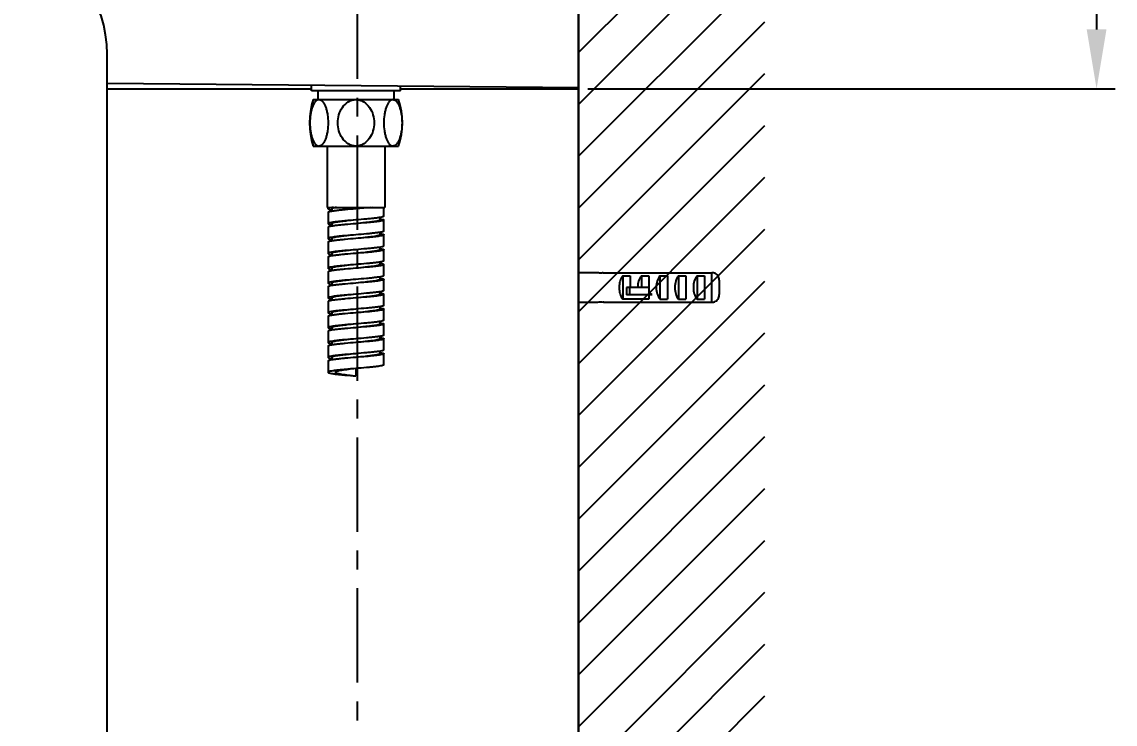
# Model space of a CAD drawing. Header units: millimetres. Extents: x 4625 to 5171, y -2661 to -1889.
# Drawn here: x 5042.3 to 5116, y -2444.6 to -2397.3 of the extents above; entities that cross this region are included whole.
import ezdxf

# ---------------------------------------------------------------- set-up
doc = ezdxf.new("R2010")
doc.units = ezdxf.units.MM
doc.header["$LTSCALE"] = 0.1
doc.linetypes.add('CENTERX2', pattern=[101.6, 63.5, -12.7, 12.7, -12.7])
for name, color, linetype in [('02___PRT_ALL_AXES', 7, 'Continuous'), ('CENTER', 1, 'CENTERX2'), ('DEF_LAYER_AXIS', 7, 'Continuous'), ('DEF_LAYER_CUT_FEAT', 7, 'Continuous'), ('DIM', 3, 'Continuous'), ('hatch', 2, 'Continuous')]:
    doc.layers.add(name, color=color, linetype=linetype)
doc.styles.get("Standard").update_dxf_attribs({"font": 'arial.ttf'})
doc.dimstyles.new('ISO-25', dxfattribs={"dimtxt": 2.5, "dimasz": 2.5, "dimexe": 1.25, "dimexo": 0.625, "dimtad": 1, "dimlfac": 5, "dimtxsty": 'Standard', "dimcen": 2.5, "dimadec": 0, "dimazin": 0, "dimtfac": 1, "dimtmove": 0, "dimatfit": 3, "dimfxl": 0, "dimarcsym": 0})

# ---------------------------------------------------------------- blocks, each defined once
blk = doc.blocks.new('*D10')
at = {"layer": 'Defpoints', "color": 0}
for p in [(5079.843, -2371.757), (5079.837, -2401.855), (5114.723, -2401.855)]:
    blk.add_point(p, dxfattribs=at)
at = {"layer": 'DIM', "color": 0, "lineweight": -2}
for p, q in [((5080.468, -2371.757), (5115.973, -2371.757)), ((5114.723, -2375.757), (5114.723, -2397.855)), ((5080.462, -2401.855), (5115.973, -2401.855))]:
    blk.add_line(p, q, dxfattribs=at)
at = {"layer": 'DIM', "color": 0}
for points in [[(5114.056, -2375.757), (5115.39, -2375.757), (5114.723, -2371.757)], [(5114.056, -2397.855), (5115.39, -2397.855), (5114.723, -2401.855)]]:
    blk.add_solid(points, dxfattribs=at)
at = {"layer": 'DIM', "color": 0, "insert": (5112.056, -2386.806), "char_height": 4, "attachment_point": 5, "rotation": 90}
blk.add_mtext('120', dxfattribs=at)

msp = doc.modelspace()

# ---------------------------------------------------------------- hatches: boundary and pattern name
at = {"layer": 'hatch'}
h = msp.add_hatch(dxfattribs=at)
h.set_pattern_fill('ANSI31', color=256, scale=0.777568)
h.set_pattern_definition([(45, (4291.64, -2587.0866), (-1.7456907, 1.7456907), [])])
edge = h.paths.add_edge_path()
edge.add_spline(control_points=[(5079.845, -2352.2206), (5079.9028, -2352.2346), (5080.005, -2352.251), (5080.1458, -2352.251), (5080.2263, -2352.2409), (5080.2633, -2352.2343)], knot_values=[0, 0, 0, 0, 0.4237752, 0.7322165, 1, 1, 1, 1], degree=3, periodic=0)
edge.add_line((5079.8862, -2352.2264), (5080.303, -2352.2264))
edge.add_arc((5080.07, -2351.1589), 1.0927, 280.190547, 282.316356, ccw=False)
edge.add_spline(control_points=[(5080.2633, -2352.2343), (5080.2263, -2352.2409), (5080.1458, -2352.251), (5080.005, -2352.251), (5079.9028, -2352.2346), (5079.845, -2352.2206)], knot_values=[0, 0, 0, 0, 0.2677835, 0.5762248, 1, 1, 1, 1], degree=3, periodic=0)
edge.add_line((5079.8365, -2352.2657), (5079.8365, -2354.2107))
edge.add_line((5079.8365, -2354.2107), (5079.8862, -2354.2107))
edge.add_spline(control_points=[(5080.2633, -2354.2028), (5080.2263, -2354.1962), (5080.1458, -2354.1861), (5080.005, -2354.1861), (5079.9028, -2354.2025), (5079.845, -2354.2165)], knot_values=[0, 0, 0, 0, 0.2677887, 0.5762346, 1, 1, 1, 1], degree=3, periodic=0)
edge.add_line((5081.4014, -2353.9992), (5081.5866, -2353.9992))
edge.add_ellipse((5082.0032, -2353.2186), major_axis=(0, -1), ratio=0.6666667, start_angle=218.682187, end_angle=321.317813, ccw=False)
edge.add_line((5081.0188, -2352.2264), (5079.8862, -2352.2264))
edge.add_spline(control_points=[(5079.845, -2352.2206), (5079.9028, -2352.2346), (5080.005, -2352.251), (5080.1458, -2352.251), (5080.2263, -2352.2409), (5080.2633, -2352.2343)], knot_values=[0, 0, 0, 0, 0.4237752, 0.7322165, 1, 1, 1, 1], degree=3, periodic=0)
edge.add_arc((5080.07, -2351.1589), 1.0927, 280.190547, 282.316356)
edge.add_line((5080.303, -2352.2264), (5088.0867, -2352.2264))
edge.add_line((5088.0867, -2352.2264), (5088.0867, -2354.2107))
edge.add_line((5088.0867, -2354.2107), (5079.8862, -2354.2107))
edge.add_spline(control_points=[(5080.2633, -2354.2028), (5080.2263, -2354.1962), (5080.1458, -2354.1861), (5080.005, -2354.1861), (5079.9028, -2354.2025), (5079.845, -2354.2165)], knot_values=[0, 0, 0, 0, 0.2677887, 0.5762346, 1, 1, 1, 1], degree=3, periodic=0)
edge.add_line((5079.845, -2354.2165), (5079.8365, -2354.2186))
edge.add_line((5079.8365, -2354.2186), (5079.8365, -2367.2189))
edge.add_line((5079.8365, -2367.2189), (5079.845, -2367.221))
edge.add_spline(control_points=[(5079.845, -2367.221), (5079.9028, -2367.2349), (5080.005, -2367.2513), (5080.1458, -2367.2513), (5080.2263, -2367.2413), (5080.2633, -2367.2346)], knot_values=[0, 0, 0, 0, 0.4237752, 0.7322165, 1, 1, 1, 1], degree=3, periodic=0)
edge.add_line((5079.8862, -2367.2267), (5080.303, -2367.2267))
edge.add_arc((5080.07, -2366.1592), 1.0927, 280.190547, 282.316356, ccw=False)
edge.add_spline(control_points=[(5080.2633, -2367.2346), (5080.2263, -2367.2413), (5080.1458, -2367.2513), (5080.005, -2367.2513), (5079.9028, -2367.2349), (5079.845, -2367.221)], knot_values=[0, 0, 0, 0, 0.2677835, 0.5762248, 1, 1, 1, 1], degree=3, periodic=0)
edge.add_line((5079.8365, -2367.266), (5079.8365, -2369.2111))
edge.add_line((5079.8365, -2369.2111), (5079.8862, -2369.2111))
edge.add_spline(control_points=[(5080.2633, -2369.2032), (5080.2263, -2369.1965), (5080.1458, -2369.1864), (5080.005, -2369.1864), (5079.9028, -2369.2028), (5079.845, -2369.2168)], knot_values=[0, 0, 0, 0, 0.2677887, 0.5762346, 1, 1, 1, 1], degree=3, periodic=0)
edge.add_line((5081.4014, -2368.9995), (5081.5866, -2368.9995))
edge.add_ellipse((5082.0032, -2368.2189), major_axis=(0, -1), ratio=0.6666667, start_angle=218.682187, end_angle=321.317813, ccw=False)
edge.add_line((5081.0188, -2367.2267), (5079.8862, -2367.2267))
edge.add_spline(control_points=[(5079.845, -2367.221), (5079.9028, -2367.2349), (5080.005, -2367.2513), (5080.1458, -2367.2513), (5080.2263, -2367.2413), (5080.2633, -2367.2346)], knot_values=[0, 0, 0, 0, 0.4237752, 0.7322165, 1, 1, 1, 1], degree=3, periodic=0)
edge.add_arc((5080.07, -2366.1592), 1.0927, 280.190547, 282.316356)
edge.add_line((5080.303, -2367.2267), (5088.0867, -2367.2267))
edge.add_line((5088.0867, -2367.2267), (5088.0867, -2369.2111))
edge.add_line((5088.0867, -2369.2111), (5079.8862, -2369.2111))
edge.add_spline(control_points=[(5080.2633, -2369.2032), (5080.2263, -2369.1965), (5080.1458, -2369.1864), (5080.005, -2369.1864), (5079.9028, -2369.2028), (5079.845, -2369.2168)], knot_values=[0, 0, 0, 0, 0.2677887, 0.5762346, 1, 1, 1, 1], degree=3, periodic=0)
edge.add_line((5079.845, -2369.2168), (5079.8365, -2369.2189))
edge.add_line((5079.8365, -2369.2189), (5079.8365, -2605.0328))
edge.add_line((5079.8365, -2605.0328), (5092.384, -2605.0328))
edge.add_line((5092.384, -2605.0328), (5092.384, -2028.6666))
edge.add_line((5092.384, -2028.6666), (5079.8365, -2028.6666))
edge.add_line((5079.8365, -2028.6666), (5079.8365, -2352.2185))
edge.add_line((5079.8365, -2352.2185), (5079.845, -2352.2206))

# ---------------------------------------------------------------- linework, layer by layer
msp.add_line((5079.8365, -2605.0328), (5079.8365, -2028.0562))
at = {"color": 7, "linetype": 'Continuous'}
for p, q in [((5079.8434, -2483.7025), (5079.8434, -2371.7566)), ((5048.0934, -2483.9796), (5048.0934, -2399.5266)), ((5048.0934, -2401.4796), (5079.8434, -2401.7566)), ((5061.8434, -2401.9956), (5061.8434, -2401.5995)), ((5067.8434, -2401.9956), (5067.8434, -2401.6519)), ((5048.0934, -2401.8546), (5061.8434, -2401.8546)), ((5067.8434, -2401.9956), (5061.8434, -2401.9956)), ((5062.2809, -2401.9956), (5062.2809, -2402.5817)), ((5067.4059, -2401.9956), (5067.4059, -2402.5817)), ((5067.8434, -2401.8546), (5079.8434, -2401.8546)), ((5061.9684, -2402.5817), (5067.7184, -2402.5817)), ((5061.9684, -2405.7067), (5067.7184, -2405.7067)), ((5062.9684, -2409.9317), (5062.9684, -2409.8317)), ((5065.7986, -2409.8317), (5064.8434, -2409.9317)), ((5065.9456, -2409.8317), (5064.8434, -2409.9317)), ((5066.7184, -2410.4317), (5066.7184, -2409.8317)), ((5062.9684, -2410.1817), (5062.9684, -2410.9317)), ((5063.2184, -2409.9317), (5063.2184, -2410.0997)), ((5066.4684, -2410.6817), (5066.4684, -2410.5146)), ((5062.9684, -2411.1817), (5062.9684, -2411.9317)), ((5063.2184, -2410.9317), (5063.2184, -2411.0988)), ((5066.7184, -2411.4317), (5066.7184, -2410.6817)), ((5063.2184, -2411.9317), (5063.2184, -2412.0997)), ((5066.4684, -2411.6817), (5066.4684, -2411.5137)), ((5066.7184, -2412.4317), (5066.7184, -2411.6817)), ((5062.9684, -2412.1817), (5062.9684, -2412.9317)), ((5066.4684, -2412.6817), (5066.4684, -2412.5142)), ((5066.7184, -2413.4317), (5066.7184, -2412.6817)), ((5062.9684, -2413.1817), (5062.9684, -2413.9317)), ((5063.2184, -2412.9317), (5063.2184, -2413.0994)), ((5066.4684, -2413.6817), (5066.4684, -2413.5141)), ((5062.9684, -2414.1817), (5062.9684, -2414.9317)), ((5063.2184, -2413.9317), (5063.2184, -2414.0993)), ((5066.7184, -2414.4317), (5066.7184, -2413.6817)), ((5063.2184, -2414.9317), (5063.2184, -2415.0997)), ((5066.4684, -2414.6817), (5066.4684, -2414.5138)), ((5066.7184, -2415.4317), (5066.7184, -2414.6817)), ((5062.9684, -2415.1817), (5062.9684, -2415.9317)), ((5066.4684, -2415.6817), (5066.4684, -2415.5146)), ((5066.7184, -2416.4317), (5066.7184, -2415.6817)), ((5084.5664, -2415.2239), (5083.0682, -2415.2239)), ((5083.0682, -2415.2239), (5083.0682, -2415.7239)), ((5084.7897, -2415.7239), (5083.0682, -2415.7239)), ((5083.2553, -2415.2239), (5083.2553, -2415.7239)), ((5084.5664, -2415.2239), (5084.5664, -2415.5881)), ((5084.7897, -2415.7239), (5084.5664, -2415.5881)), ((5084.5664, -2415.7239), (5084.5664, -2416.0045)), ((5062.9684, -2416.1817), (5062.9684, -2416.9317)), ((5063.2184, -2415.9317), (5063.2184, -2416.0988)), ((5066.4684, -2416.6817), (5066.4684, -2416.5137)), ((5062.9684, -2417.1817), (5062.9684, -2417.9317)), ((5063.2184, -2416.9317), (5063.2184, -2417.0997)), ((5066.7184, -2417.4317), (5066.7184, -2416.6817)), ((5063.2184, -2417.9317), (5063.2184, -2418.0994)), ((5066.4684, -2417.6817), (5066.4684, -2417.5142)), ((5066.7184, -2418.4317), (5066.7184, -2417.6817)), ((5062.9684, -2418.1817), (5062.9684, -2418.9317)), ((5066.4684, -2418.6817), (5066.4684, -2418.5141)), ((5066.7184, -2419.4317), (5066.7184, -2418.6817)), ((5062.9684, -2419.1817), (5062.9684, -2419.9317)), ((5063.2184, -2418.9317), (5063.2184, -2419.0993)), ((5062.9684, -2420.1817), (5062.9684, -2420.9317)), ((5063.2184, -2419.9317), (5063.2184, -2420.0997)), ((5066.4684, -2419.6817), (5066.4684, -2419.5138)), ((5066.7184, -2420.4317), (5066.7184, -2419.6817)), ((5064.8434, -2420.6817), (5064.8434, -2421.1817))]:
    msp.add_line(p, q, dxfattribs=at)
msp.add_arc((5039.9684, -2399.5266), 8.125, 0, 73.003866, dxfattribs=at)
for points, knots in [([(5062.3536, -2402.5817), (5062.3066, -2402.5817), (5062.2035, -2402.6157), (5062.0803, -2402.7361), (5061.9757, -2402.9056), (5061.89, -2403.1139), (5061.8233, -2403.3501), (5061.7592, -2403.6948), (5061.729, -2404.1442), (5061.7592, -2404.5936), (5061.8233, -2404.9384), (5061.89, -2405.1745), (5061.9757, -2405.3829), (5062.0803, -2405.5523), (5062.2035, -2405.6727), (5062.3066, -2405.7067), (5062.3536, -2405.7067)], [0, 0, 0, 0, 0.0394606, 0.0862993, 0.1422189, 0.2057745, 0.2749658, 0.3480245, 0.4999999, 0.6519754, 0.7250342, 0.7942255, 0.8577811, 0.9137007, 0.9605394, 1, 1, 1, 1]), ([(5062.3536, -2402.5817), (5062.4006, -2402.5817), (5062.5037, -2402.6158), (5062.6269, -2402.7361), (5062.7315, -2402.9055), (5062.8172, -2403.1139), (5062.8838, -2403.35), (5062.9479, -2403.6947), (5062.9781, -2404.1441), (5062.9479, -2404.5936), (5062.8839, -2404.9383), (5062.8172, -2405.1745), (5062.7315, -2405.3829), (5062.6269, -2405.5523), (5062.5037, -2405.6727), (5062.4006, -2405.7067), (5062.3536, -2405.7067)], [0, 0, 0, 0, 0.039463, 0.0863005, 0.1422132, 0.2057589, 0.2749395, 0.3479918, 0.4999686, 0.6519502, 0.7250123, 0.7942086, 0.8577699, 0.913694, 0.9605368, 1, 1, 1, 1]), ([(5064.8434, -2405.7067), (5064.7522, -2405.7067), (5064.5688, -2405.6796), (5064.2336, -2405.5283), (5063.901, -2405.1966), (5063.6698, -2404.6928), (5063.5931, -2404.1442), (5063.6698, -2403.5957), (5063.901, -2403.0918), (5064.2336, -2402.7602), (5064.5688, -2402.6088), (5064.7522, -2402.5817), (5064.8434, -2402.5817)], [0, 0, 0, 0, 0.0625909, 0.1252092, 0.2498688, 0.3748756, 0.500001, 0.625125, 0.7501321, 0.8747924, 0.9374083, 1, 1, 1, 1]), ([(5064.8434, -2402.5817), (5064.9346, -2402.5817), (5065.118, -2402.6088), (5065.4532, -2402.7602), (5065.7858, -2403.0919), (5066.0171, -2403.5957), (5066.0937, -2404.1443), (5066.0171, -2404.6928), (5065.7858, -2405.1966), (5065.4532, -2405.5283), (5065.118, -2405.6796), (5064.9346, -2405.7067), (5064.8434, -2405.7067)], [0, 0, 0, 0, 0.0625911, 0.1252104, 0.2498728, 0.3748789, 0.5000025, 0.6251256, 0.7501327, 0.8747927, 0.9374086, 1, 1, 1, 1]), ([(5067.3334, -2402.5817), (5067.2864, -2402.5817), (5067.1833, -2402.6157), (5067.06, -2402.736), (5066.9554, -2402.9054), (5066.8697, -2403.1138), (5066.803, -2403.3499), (5066.7389, -2403.6947), (5066.7087, -2404.1441), (5066.7389, -2404.5935), (5066.8029, -2404.9383), (5066.8696, -2405.1745), (5066.9553, -2405.3829), (5067.0599, -2405.5523), (5067.1831, -2405.6727), (5067.2863, -2405.7067), (5067.3332, -2405.7067)], [0, 0, 0, 0, 0.0394588, 0.0862898, 0.1422032, 0.2057548, 0.2749442, 0.3480027, 0.4999805, 0.6519606, 0.7250223, 0.7942167, 0.8577753, 0.9136976, 0.9605383, 1, 1, 1, 1]), ([(5067.3334, -2402.5817), (5067.3804, -2402.5818), (5067.4834, -2402.6158), (5067.6067, -2402.7363), (5067.7112, -2402.9057), (5067.7969, -2403.1141), (5067.8636, -2403.3503), (5067.9276, -2403.695), (5067.9578, -2404.1444), (5067.9276, -2404.5937), (5067.8635, -2404.9385), (5067.7968, -2405.1746), (5067.7111, -2405.383), (5067.6065, -2405.5524), (5067.4833, -2405.6727), (5067.3802, -2405.7067), (5067.3332, -2405.7067)], [0, 0, 0, 0, 0.0394659, 0.0863116, 0.1422383, 0.2057985, 0.2749912, 0.3480484, 0.5000201, 0.6519887, 0.7250432, 0.7942319, 0.8577863, 0.913704, 0.9605407, 1, 1, 1, 1]), ([(5063.3265, -2409.8317), (5063.2751, -2409.8392), (5063.1866, -2409.8526), (5063.0717, -2409.8779), (5063.0056, -2409.8965), (5062.9684, -2409.9204), (5062.9684, -2409.9317)], [0, 0, 0, 0, 0.4118069, 0.7167605, 0.9100288, 1, 1, 1, 1]), ([(5063.5287, -2409.8318), (5063.4841, -2409.8392), (5063.4071, -2409.8527), (5063.308, -2409.8779), (5063.2488, -2409.897), (5063.2184, -2409.9211), (5063.2184, -2409.9317)], [0, 0, 0, 0, 0.4072247, 0.7098345, 0.9037967, 1, 1, 1, 1]), ([(5062.9684, -2409.9317), (5062.9684, -2409.9404), (5062.9918, -2409.9602), (5063.0721, -2409.9874), (5063.1529, -2410.0036), (5063.2147, -2410.0142)], [0, 0, 0, 0, 0.0977011, 0.2907448, 1, 1, 1, 1]), ([(5064.8434, -2409.9317), (5064.6042, -2409.952), (5064.2566, -2409.9815), (5063.8151, -2410.0234), (5063.5335, -2410.054), (5063.3056, -2410.0831), (5063.1276, -2410.1142), (5063.0309, -2410.1377), (5062.9684, -2410.1658), (5062.9684, -2410.1817)], [0, 0, 0, 0, 0.3786883, 0.549915, 0.7002045, 0.8239003, 0.9164697, 0.974925, 1, 1, 1, 1]), ([(5066.7184, -2410.4317), (5066.7184, -2410.4476), (5066.6559, -2410.4758), (5066.5592, -2410.4992), (5066.3812, -2410.5304), (5066.1533, -2410.5594), (5065.8717, -2410.59), (5065.4302, -2410.632), (5065.0826, -2410.6614), (5064.8434, -2410.6817)], [0, 0, 0, 0, 0.0250758, 0.083532, 0.176102, 0.299798, 0.4500871, 0.621313, 1, 1, 1, 1]), ([(5066.4732, -2410.5994), (5066.5348, -2410.61), (5066.6152, -2410.6262), (5066.6951, -2410.6533), (5066.7184, -2410.6731), (5066.7184, -2410.6817)], [0, 0, 0, 0, 0.7091593, 0.902197, 1, 1, 1, 1]), ([(5064.8434, -2410.6817), (5064.6042, -2410.702), (5064.2566, -2410.7315), (5063.8151, -2410.7734), (5063.5335, -2410.804), (5063.3056, -2410.8331), (5063.1276, -2410.8642), (5063.0309, -2410.8877), (5062.9684, -2410.9158), (5062.9684, -2410.9317)], [0, 0, 0, 0, 0.3786883, 0.549915, 0.7002045, 0.8239003, 0.9164697, 0.974925, 1, 1, 1, 1]), ([(5062.9684, -2410.9317), (5062.9684, -2410.9404), (5062.9917, -2410.9601), (5063.0716, -2410.9873), (5063.152, -2411.0035), (5063.2136, -2411.014)], [0, 0, 0, 0, 0.097803, 0.2908407, 1, 1, 1, 1]), ([(5064.8434, -2410.9317), (5064.6042, -2410.952), (5064.2566, -2410.9815), (5063.8151, -2411.0234), (5063.5335, -2411.054), (5063.3056, -2411.0831), (5063.1277, -2411.1142), (5063.0309, -2411.1377), (5062.9684, -2411.1658), (5062.9684, -2411.1817)], [0, 0, 0, 0, 0.378687, 0.5499129, 0.700202, 0.823898, 0.916468, 0.9749242, 1, 1, 1, 1]), ([(5064.8434, -2410.6817), (5064.6361, -2410.702), (5064.3348, -2410.7315), (5063.9521, -2410.7734), (5063.7082, -2410.8041), (5063.5101, -2410.8331), (5063.3569, -2410.8645), (5063.2701, -2410.8877), (5063.2184, -2410.917), (5063.2184, -2410.9317)], [0, 0, 0, 0, 0.3775145, 0.5482578, 0.6981912, 0.8217101, 0.914358, 0.9733167, 1, 1, 1, 1]), ([(5066.4684, -2410.6817), (5066.4684, -2410.6965), (5066.4167, -2410.7258), (5066.3299, -2410.749), (5066.1768, -2410.7804), (5065.9786, -2410.8094), (5065.7347, -2410.8401), (5065.352, -2410.882), (5065.0507, -2410.9114), (5064.8434, -2410.9317)], [0, 0, 0, 0, 0.0266833, 0.0856421, 0.1782899, 0.3018086, 0.4517418, 0.6224851, 1, 1, 1, 1]), ([(5066.7184, -2410.6817), (5066.7184, -2410.6976), (5066.6559, -2410.7258), (5066.5592, -2410.7492), (5066.3812, -2410.7804), (5066.1533, -2410.8094), (5065.8717, -2410.84), (5065.4302, -2410.882), (5065.0826, -2410.9114), (5064.8434, -2410.9317)], [0, 0, 0, 0, 0.025075, 0.0835303, 0.1760997, 0.2997955, 0.450085, 0.6213117, 1, 1, 1, 1]), ([(5064.8434, -2411.6817), (5064.6042, -2411.702), (5064.2566, -2411.7315), (5063.8151, -2411.7734), (5063.5335, -2411.804), (5063.3056, -2411.8331), (5063.1277, -2411.8642), (5063.0309, -2411.8877), (5062.9684, -2411.9158), (5062.9684, -2411.9317)], [0, 0, 0, 0, 0.378687, 0.5499129, 0.700202, 0.823898, 0.916468, 0.9749242, 1, 1, 1, 1]), ([(5062.9684, -2411.9317), (5062.9684, -2411.9403), (5062.9915, -2411.96), (5063.071, -2411.9871), (5063.1508, -2412.0032), (5063.212, -2412.0138)], [0, 0, 0, 0, 0.0979688, 0.2909938, 1, 1, 1, 1]), ([(5064.8434, -2411.9317), (5064.6042, -2411.952), (5064.2566, -2411.9815), (5063.8151, -2412.0234), (5063.5335, -2412.054), (5063.3056, -2412.0831), (5063.1276, -2412.1142), (5063.0309, -2412.1377), (5062.9684, -2412.1658), (5062.9684, -2412.1817)], [0, 0, 0, 0, 0.3786873, 0.5499138, 0.7002036, 0.8239, 0.9164698, 0.9749251, 1, 1, 1, 1]), ([(5064.8434, -2411.6817), (5064.6361, -2411.702), (5064.3348, -2411.7315), (5063.9521, -2411.7734), (5063.7082, -2411.8041), (5063.5101, -2411.8331), (5063.3569, -2411.8645), (5063.2701, -2411.8877), (5063.2184, -2411.917), (5063.2184, -2411.9317)], [0, 0, 0, 0, 0.3775148, 0.5482582, 0.6981915, 0.8217103, 0.9143581, 0.9733168, 1, 1, 1, 1]), ([(5066.7184, -2411.4317), (5066.7184, -2411.4476), (5066.6559, -2411.4758), (5066.5592, -2411.4992), (5066.3812, -2411.5304), (5066.1533, -2411.5594), (5065.8717, -2411.59), (5065.4302, -2411.632), (5065.0826, -2411.6614), (5064.8434, -2411.6817)], [0, 0, 0, 0, 0.025075, 0.0835303, 0.1760997, 0.2997955, 0.450085, 0.6213117, 1, 1, 1, 1]), ([(5066.4684, -2411.6817), (5066.4684, -2411.6965), (5066.4167, -2411.7258), (5066.3299, -2411.749), (5066.1768, -2411.7804), (5065.9786, -2411.8094), (5065.7347, -2411.8401), (5065.352, -2411.882), (5065.0507, -2411.9114), (5064.8434, -2411.9317)], [0, 0, 0, 0, 0.0266833, 0.085642, 0.1782898, 0.3018085, 0.4517417, 0.622485, 1, 1, 1, 1]), ([(5066.7184, -2411.6817), (5066.7184, -2411.6976), (5066.6559, -2411.7258), (5066.5592, -2411.7492), (5066.3812, -2411.7804), (5066.1533, -2411.8094), (5065.8717, -2411.84), (5065.4302, -2411.882), (5065.0826, -2411.9114), (5064.8434, -2411.9317)], [0, 0, 0, 0, 0.0250755, 0.0835316, 0.1761018, 0.2997982, 0.4500875, 0.6213135, 1, 1, 1, 1]), ([(5066.4721, -2411.5992), (5066.5339, -2411.6098), (5066.6147, -2411.6261), (5066.695, -2411.6533), (5066.7184, -2411.6731), (5066.7184, -2411.6817)], [0, 0, 0, 0, 0.7092534, 0.9022874, 1, 1, 1, 1]), ([(5064.8434, -2412.6817), (5064.6042, -2412.702), (5064.2566, -2412.7315), (5063.8151, -2412.7734), (5063.5335, -2412.804), (5063.3056, -2412.8331), (5063.1276, -2412.8642), (5063.0309, -2412.8877), (5062.9684, -2412.9158), (5062.9684, -2412.9317)], [0, 0, 0, 0, 0.3786873, 0.5499138, 0.7002036, 0.8239, 0.9164698, 0.9749251, 1, 1, 1, 1]), ([(5064.8434, -2412.6817), (5064.6361, -2412.702), (5064.3348, -2412.7315), (5063.9521, -2412.7734), (5063.7082, -2412.8041), (5063.5101, -2412.8331), (5063.3569, -2412.8645), (5063.2701, -2412.8877), (5063.2184, -2412.917), (5063.2184, -2412.9317)], [0, 0, 0, 0, 0.3775138, 0.5482587, 0.6981914, 0.8217104, 0.9143581, 0.9733168, 1, 1, 1, 1]), ([(5066.7184, -2412.4317), (5066.7184, -2412.4476), (5066.6559, -2412.4758), (5066.5592, -2412.4992), (5066.3812, -2412.5304), (5066.1533, -2412.5594), (5065.8717, -2412.59), (5065.4302, -2412.632), (5065.0826, -2412.6614), (5064.8434, -2412.6817)], [0, 0, 0, 0, 0.0250755, 0.0835316, 0.1761018, 0.2997982, 0.4500875, 0.6213135, 1, 1, 1, 1]), ([(5066.4684, -2412.6817), (5066.4684, -2412.6965), (5066.4167, -2412.7258), (5066.3299, -2412.749), (5066.1768, -2412.7804), (5065.9786, -2412.8094), (5065.7347, -2412.8401), (5065.352, -2412.882), (5065.0507, -2412.9114), (5064.8434, -2412.9317)], [0, 0, 0, 0, 0.0266832, 0.0856419, 0.1782896, 0.3018086, 0.4517413, 0.6224862, 1, 1, 1, 1]), ([(5066.7184, -2412.6817), (5066.7184, -2412.6976), (5066.6559, -2412.7258), (5066.5592, -2412.7492), (5066.3812, -2412.7804), (5066.1533, -2412.8094), (5065.8717, -2412.84), (5065.4302, -2412.882), (5065.0826, -2412.9114), (5064.8434, -2412.9317)], [0, 0, 0, 0, 0.0250755, 0.0835312, 0.1761008, 0.2997968, 0.4500851, 0.621314, 1, 1, 1, 1]), ([(5066.475, -2412.5997), (5066.5362, -2412.6103), (5066.616, -2412.6264), (5066.6953, -2412.6535), (5066.7184, -2412.6732), (5066.7184, -2412.6817)], [0, 0, 0, 0, 0.7089946, 0.9020185, 1, 1, 1, 1]), ([(5064.8434, -2412.9317), (5064.6042, -2412.952), (5064.2566, -2412.9815), (5063.8151, -2413.0234), (5063.5335, -2413.054), (5063.3056, -2413.0831), (5063.1277, -2413.1142), (5063.0309, -2413.1377), (5062.9684, -2413.1658), (5062.9684, -2413.1817)], [0, 0, 0, 0, 0.378686, 0.5499149, 0.7002032, 0.8238992, 0.9164688, 0.9749245, 1, 1, 1, 1]), ([(5062.9684, -2412.9317), (5062.9684, -2412.9404), (5062.9921, -2412.9604), (5063.0731, -2412.9877), (5063.1546, -2413.004), (5063.2171, -2413.0146)], [0, 0, 0, 0, 0.0974798, 0.2905194, 1, 1, 1, 1]), ([(5066.7184, -2413.4317), (5066.7184, -2413.4476), (5066.6559, -2413.4758), (5066.5592, -2413.4992), (5066.3812, -2413.5304), (5066.1533, -2413.5594), (5065.8717, -2413.59), (5065.4302, -2413.632), (5065.0826, -2413.6614), (5064.8434, -2413.6817)], [0, 0, 0, 0, 0.0250755, 0.0835312, 0.1761008, 0.2997968, 0.4500851, 0.621314, 1, 1, 1, 1]), ([(5064.8434, -2413.6817), (5064.6042, -2413.702), (5064.2566, -2413.7315), (5063.8151, -2413.7734), (5063.5335, -2413.804), (5063.3056, -2413.8331), (5063.1277, -2413.8642), (5063.0309, -2413.8877), (5062.9684, -2413.9158), (5062.9684, -2413.9317)], [0, 0, 0, 0, 0.378686, 0.5499149, 0.7002032, 0.8238992, 0.9164688, 0.9749245, 1, 1, 1, 1]), ([(5064.8434, -2413.9317), (5064.6042, -2413.952), (5064.2566, -2413.9815), (5063.8151, -2414.0234), (5063.5335, -2414.054), (5063.3056, -2414.0831), (5063.1276, -2414.1142), (5063.0309, -2414.1377), (5062.9684, -2414.1658), (5062.9684, -2414.1817)], [0, 0, 0, 0, 0.3786865, 0.5499125, 0.7002018, 0.8238982, 0.9164684, 0.9749245, 1, 1, 1, 1]), ([(5062.9684, -2413.9317), (5062.9684, -2413.9403), (5062.9915, -2413.96), (5063.0709, -2413.9871), (5063.1507, -2414.0032), (5063.2118, -2414.0137)], [0, 0, 0, 0, 0.0979815, 0.2910054, 1, 1, 1, 1]), ([(5064.8434, -2413.6817), (5064.6361, -2413.702), (5064.3348, -2413.7315), (5063.9521, -2413.7734), (5063.7082, -2413.8041), (5063.5101, -2413.8331), (5063.3569, -2413.8645), (5063.2701, -2413.8877), (5063.2184, -2413.917), (5063.2184, -2413.9317)], [0, 0, 0, 0, 0.377515, 0.5482583, 0.6981915, 0.8217102, 0.914358, 0.9733167, 1, 1, 1, 1]), ([(5066.4684, -2413.6817), (5066.4684, -2413.6965), (5066.4167, -2413.7258), (5066.3299, -2413.749), (5066.1768, -2413.7804), (5065.9786, -2413.8094), (5065.7347, -2413.8401), (5065.352, -2413.882), (5065.0507, -2413.9114), (5064.8434, -2413.9317)], [0, 0, 0, 0, 0.0266832, 0.0856419, 0.1782897, 0.3018085, 0.4517418, 0.6224852, 1, 1, 1, 1]), ([(5066.7184, -2413.6817), (5066.7184, -2413.6976), (5066.6559, -2413.7258), (5066.5592, -2413.7492), (5066.3812, -2413.7804), (5066.1533, -2413.8094), (5065.8717, -2413.84), (5065.4302, -2413.882), (5065.0826, -2413.9114), (5064.8434, -2413.9317)], [0, 0, 0, 0, 0.0250749, 0.0835302, 0.1761, 0.2997964, 0.4500862, 0.6213127, 1, 1, 1, 1]), ([(5066.4697, -2413.5988), (5066.5322, -2413.6095), (5066.6137, -2413.6258), (5066.6947, -2413.6531), (5066.7184, -2413.673), (5066.7184, -2413.6817)], [0, 0, 0, 0, 0.7094806, 0.9025202, 1, 1, 1, 1]), ([(5064.8434, -2414.6817), (5064.6042, -2414.702), (5064.2566, -2414.7315), (5063.8151, -2414.7734), (5063.5335, -2414.804), (5063.3056, -2414.8331), (5063.1276, -2414.8642), (5063.0309, -2414.8877), (5062.9684, -2414.9158), (5062.9684, -2414.9317)], [0, 0, 0, 0, 0.3786865, 0.5499125, 0.7002018, 0.8238982, 0.9164684, 0.9749245, 1, 1, 1, 1]), ([(5064.8434, -2414.9317), (5064.6042, -2414.952), (5064.2566, -2414.9815), (5063.8151, -2415.0234), (5063.5335, -2415.054), (5063.3056, -2415.0831), (5063.1276, -2415.1142), (5063.0309, -2415.1377), (5062.9684, -2415.1658), (5062.9684, -2415.1817)], [0, 0, 0, 0, 0.3786883, 0.549915, 0.7002045, 0.8239003, 0.9164697, 0.974925, 1, 1, 1, 1]), ([(5062.9684, -2414.9317), (5062.9684, -2414.9404), (5062.9918, -2414.9602), (5063.0721, -2414.9874), (5063.1529, -2415.0036), (5063.2147, -2415.0142)], [0, 0, 0, 0, 0.0977126, 0.2907466, 1, 1, 1, 1]), ([(5064.8434, -2414.6817), (5064.6361, -2414.702), (5064.3348, -2414.7315), (5063.9521, -2414.7734), (5063.7082, -2414.8041), (5063.5101, -2414.8331), (5063.3569, -2414.8645), (5063.2701, -2414.8877), (5063.2184, -2414.917), (5063.2184, -2414.9317)], [0, 0, 0, 0, 0.3775149, 0.5482582, 0.6981914, 0.8217101, 0.9143579, 0.9733167, 1, 1, 1, 1]), ([(5066.7184, -2414.4317), (5066.7184, -2414.4476), (5066.6559, -2414.4758), (5066.5592, -2414.4992), (5066.3812, -2414.5304), (5066.1533, -2414.5594), (5065.8717, -2414.59), (5065.4302, -2414.632), (5065.0826, -2414.6614), (5064.8434, -2414.6817)], [0, 0, 0, 0, 0.0250749, 0.0835302, 0.1761, 0.2997964, 0.4500862, 0.6213127, 1, 1, 1, 1]), ([(5066.4684, -2414.6817), (5066.4684, -2414.6965), (5066.4167, -2414.7258), (5066.3299, -2414.749), (5066.1768, -2414.7804), (5065.9786, -2414.8094), (5065.7347, -2414.8401), (5065.352, -2414.882), (5065.0507, -2414.9114), (5064.8434, -2414.9317)], [0, 0, 0, 0, 0.0266833, 0.085642, 0.1782899, 0.3018088, 0.4517422, 0.6224855, 1, 1, 1, 1]), ([(5066.7184, -2414.6817), (5066.7184, -2414.6976), (5066.6559, -2414.7258), (5066.5592, -2414.7492), (5066.3812, -2414.7804), (5066.1533, -2414.8094), (5065.8717, -2414.84), (5065.4302, -2414.882), (5065.0826, -2414.9114), (5064.8434, -2414.9317)], [0, 0, 0, 0, 0.0250758, 0.083532, 0.176102, 0.299798, 0.4500871, 0.621313, 1, 1, 1, 1]), ([(5066.4748, -2414.5997), (5066.536, -2414.6102), (5066.6159, -2414.6264), (5066.6953, -2414.6535), (5066.7184, -2414.6732), (5066.7184, -2414.6817)], [0, 0, 0, 0, 0.7090062, 0.9020312, 1, 1, 1, 1]), ([(5064.8434, -2415.6817), (5064.6042, -2415.702), (5064.2566, -2415.7315), (5063.8151, -2415.7734), (5063.5335, -2415.804), (5063.3056, -2415.8331), (5063.1276, -2415.8642), (5063.0309, -2415.8877), (5062.9684, -2415.9158), (5062.9684, -2415.9317)], [0, 0, 0, 0, 0.3786883, 0.549915, 0.7002045, 0.8239003, 0.9164697, 0.974925, 1, 1, 1, 1]), ([(5064.8434, -2415.6817), (5064.6361, -2415.702), (5064.3348, -2415.7315), (5063.9521, -2415.7734), (5063.7082, -2415.8041), (5063.5101, -2415.8331), (5063.3569, -2415.8645), (5063.2701, -2415.8877), (5063.2184, -2415.917), (5063.2184, -2415.9317)], [0, 0, 0, 0, 0.3775147, 0.548258, 0.6981912, 0.8217099, 0.9143577, 0.9733166, 1, 1, 1, 1]), ([(5066.7184, -2415.4317), (5066.7184, -2415.4476), (5066.6559, -2415.4758), (5066.5592, -2415.4992), (5066.3812, -2415.5304), (5066.1533, -2415.5594), (5065.8717, -2415.59), (5065.4302, -2415.632), (5065.0826, -2415.6614), (5064.8434, -2415.6817)], [0, 0, 0, 0, 0.0250758, 0.083532, 0.176102, 0.299798, 0.4500871, 0.621313, 1, 1, 1, 1]), ([(5066.4684, -2415.6817), (5066.4684, -2415.6965), (5066.4167, -2415.7258), (5066.3299, -2415.749), (5066.1768, -2415.7804), (5065.9786, -2415.8094), (5065.7347, -2415.8401), (5065.352, -2415.882), (5065.0507, -2415.9114), (5064.8434, -2415.9317)], [0, 0, 0, 0, 0.0266833, 0.0856422, 0.1782903, 0.3018092, 0.4517426, 0.6224859, 1, 1, 1, 1]), ([(5066.7184, -2415.6817), (5066.7184, -2415.6976), (5066.6559, -2415.7258), (5066.5592, -2415.7492), (5066.3812, -2415.7804), (5066.1533, -2415.8094), (5065.8717, -2415.84), (5065.4302, -2415.882), (5065.0826, -2415.9114), (5064.8434, -2415.9317)], [0, 0, 0, 0, 0.025075, 0.0835303, 0.1760997, 0.2997955, 0.450085, 0.6213117, 1, 1, 1, 1]), ([(5066.4732, -2415.5994), (5066.5348, -2415.61), (5066.6152, -2415.6262), (5066.6951, -2415.6533), (5066.7184, -2415.6731), (5066.7184, -2415.6817)], [0, 0, 0, 0, 0.7091593, 0.902197, 1, 1, 1, 1]), ([(5064.8434, -2415.9317), (5064.6042, -2415.952), (5064.2566, -2415.9815), (5063.8151, -2416.0234), (5063.5335, -2416.054), (5063.3056, -2416.0831), (5063.1277, -2416.1142), (5063.0309, -2416.1377), (5062.9684, -2416.1658), (5062.9684, -2416.1817)], [0, 0, 0, 0, 0.378687, 0.5499129, 0.700202, 0.823898, 0.916468, 0.9749242, 1, 1, 1, 1]), ([(5062.9684, -2415.9317), (5062.9684, -2415.9404), (5062.9917, -2415.9601), (5063.0716, -2415.9873), (5063.152, -2416.0035), (5063.2136, -2416.014)], [0, 0, 0, 0, 0.097803, 0.2908407, 1, 1, 1, 1]), ([(5066.7184, -2416.4317), (5066.7184, -2416.4476), (5066.6559, -2416.4758), (5066.5592, -2416.4992), (5066.3812, -2416.5304), (5066.1533, -2416.5594), (5065.8717, -2416.59), (5065.4302, -2416.632), (5065.0826, -2416.6614), (5064.8434, -2416.6817)], [0, 0, 0, 0, 0.025075, 0.0835303, 0.1760997, 0.2997955, 0.450085, 0.6213117, 1, 1, 1, 1]), ([(5064.8434, -2416.6817), (5064.6042, -2416.702), (5064.2566, -2416.7315), (5063.8151, -2416.7734), (5063.5335, -2416.804), (5063.3056, -2416.8331), (5063.1277, -2416.8642), (5063.0309, -2416.8877), (5062.9684, -2416.9158), (5062.9684, -2416.9317)], [0, 0, 0, 0, 0.378687, 0.5499129, 0.700202, 0.823898, 0.916468, 0.9749242, 1, 1, 1, 1]), ([(5064.8434, -2416.9317), (5064.6042, -2416.952), (5064.2566, -2416.9815), (5063.8151, -2417.0234), (5063.5335, -2417.054), (5063.3056, -2417.0831), (5063.1276, -2417.1142), (5063.0309, -2417.1377), (5062.9684, -2417.1658), (5062.9684, -2417.1817)], [0, 0, 0, 0, 0.3786873, 0.5499138, 0.7002036, 0.8239, 0.9164698, 0.9749251, 1, 1, 1, 1]), ([(5062.9684, -2416.9317), (5062.9684, -2416.9403), (5062.9915, -2416.96), (5063.071, -2416.9871), (5063.1508, -2417.0032), (5063.212, -2417.0138)], [0, 0, 0, 0, 0.0979688, 0.2909938, 1, 1, 1, 1]), ([(5064.8434, -2416.6817), (5064.6361, -2416.702), (5064.3348, -2416.7315), (5063.9521, -2416.7734), (5063.7082, -2416.8041), (5063.5101, -2416.8331), (5063.3569, -2416.8645), (5063.2701, -2416.8877), (5063.2184, -2416.917), (5063.2184, -2416.9317)], [0, 0, 0, 0, 0.3775145, 0.5482577, 0.6981909, 0.8217096, 0.9143576, 0.9733165, 1, 1, 1, 1]), ([(5066.7184, -2416.6817), (5066.7184, -2416.6976), (5066.6559, -2416.7258), (5066.5592, -2416.7492), (5066.3812, -2416.7804), (5066.1533, -2416.8094), (5065.8717, -2416.84), (5065.4302, -2416.882), (5065.0826, -2416.9114), (5064.8434, -2416.9317)], [0, 0, 0, 0, 0.0250757, 0.0835317, 0.176102, 0.2997983, 0.4500876, 0.6213136, 1, 1, 1, 1]), ([(5066.4684, -2416.6817), (5066.4684, -2416.6965), (5066.4168, -2416.7258), (5066.3299, -2416.749), (5066.1768, -2416.7804), (5065.9786, -2416.8094), (5065.7347, -2416.8401), (5065.352, -2416.882), (5065.0507, -2416.9114), (5064.8434, -2416.9317)], [0, 0, 0, 0, 0.0266836, 0.0856426, 0.1782908, 0.3018097, 0.451743, 0.6224862, 1, 1, 1, 1]), ([(5066.4721, -2416.5992), (5066.5339, -2416.6098), (5066.6147, -2416.6261), (5066.695, -2416.6533), (5066.7184, -2416.6731), (5066.7184, -2416.6817)], [0, 0, 0, 0, 0.7092552, 0.9022989, 1, 1, 1, 1]), ([(5064.8434, -2417.6817), (5064.6042, -2417.702), (5064.2566, -2417.7315), (5063.8151, -2417.7734), (5063.5335, -2417.804), (5063.3056, -2417.8331), (5063.1276, -2417.8642), (5063.0309, -2417.8877), (5062.9684, -2417.9158), (5062.9684, -2417.9317)], [0, 0, 0, 0, 0.3786873, 0.5499138, 0.7002036, 0.8239, 0.9164698, 0.9749251, 1, 1, 1, 1]), ([(5064.8434, -2417.9317), (5064.6042, -2417.952), (5064.2566, -2417.9815), (5063.8151, -2418.0234), (5063.5335, -2418.054), (5063.3056, -2418.0831), (5063.1277, -2418.1142), (5063.0309, -2418.1377), (5062.9684, -2418.1658), (5062.9684, -2418.1817)], [0, 0, 0, 0, 0.378688, 0.5499142, 0.7002034, 0.8238992, 0.9164688, 0.9749245, 1, 1, 1, 1]), ([(5062.9684, -2417.9317), (5062.9684, -2417.9404), (5062.9921, -2417.9604), (5063.0731, -2417.9877), (5063.1546, -2418.004), (5063.2171, -2418.0146)], [0, 0, 0, 0, 0.0974798, 0.2905194, 1, 1, 1, 1]), ([(5064.8434, -2417.6817), (5064.6361, -2417.702), (5064.3348, -2417.7315), (5063.9521, -2417.7734), (5063.7082, -2417.8041), (5063.5101, -2417.8331), (5063.3569, -2417.8645), (5063.2701, -2417.8877), (5063.2184, -2417.917), (5063.2184, -2417.9317)], [0, 0, 0, 0, 0.3775143, 0.5482574, 0.6981906, 0.8217094, 0.9143574, 0.9733164, 1, 1, 1, 1]), ([(5066.7184, -2417.4317), (5066.7184, -2417.4476), (5066.6559, -2417.4758), (5066.5592, -2417.4992), (5066.3812, -2417.5304), (5066.1533, -2417.5594), (5065.8717, -2417.59), (5065.4302, -2417.632), (5065.0826, -2417.6614), (5064.8434, -2417.6817)], [0, 0, 0, 0, 0.0250757, 0.0835317, 0.176102, 0.2997983, 0.4500876, 0.6213136, 1, 1, 1, 1]), ([(5066.4684, -2417.6817), (5066.4684, -2417.6965), (5066.4168, -2417.7258), (5066.3299, -2417.749), (5066.1768, -2417.7804), (5065.9786, -2417.8094), (5065.7347, -2417.8401), (5065.352, -2417.882), (5065.0507, -2417.9114), (5064.8434, -2417.9317)], [0, 0, 0, 0, 0.0266836, 0.0856428, 0.178291, 0.3018099, 0.4517432, 0.6224863, 1, 1, 1, 1]), ([(5066.7184, -2417.6817), (5066.7184, -2417.6976), (5066.6559, -2417.7258), (5066.5592, -2417.7492), (5066.3812, -2417.7804), (5066.1533, -2417.8094), (5065.8717, -2417.84), (5065.4302, -2417.882), (5065.0826, -2417.9114), (5064.8434, -2417.9317)], [0, 0, 0, 0, 0.0250755, 0.0835312, 0.1761008, 0.2997966, 0.4500858, 0.621312, 1, 1, 1, 1]), ([(5066.475, -2417.5997), (5066.5362, -2417.6103), (5066.616, -2417.6264), (5066.6953, -2417.6535), (5066.7184, -2417.6732), (5066.7184, -2417.6817)], [0, 0, 0, 0, 0.7089946, 0.9020185, 1, 1, 1, 1]), ([(5064.8434, -2418.6817), (5064.6042, -2418.702), (5064.2566, -2418.7315), (5063.8151, -2418.7734), (5063.5335, -2418.804), (5063.3056, -2418.8331), (5063.1277, -2418.8642), (5063.0309, -2418.8877), (5062.9684, -2418.9158), (5062.9684, -2418.9317)], [0, 0, 0, 0, 0.378688, 0.5499142, 0.7002034, 0.8238992, 0.9164688, 0.9749245, 1, 1, 1, 1]), ([(5064.8434, -2418.6817), (5064.6361, -2418.702), (5064.3348, -2418.7315), (5063.9521, -2418.7734), (5063.7082, -2418.8041), (5063.5101, -2418.8331), (5063.3569, -2418.8645), (5063.2701, -2418.8877), (5063.2184, -2418.917), (5063.2184, -2418.9317)], [0, 0, 0, 0, 0.3775141, 0.5482571, 0.6981903, 0.8217092, 0.9143572, 0.9733164, 1, 1, 1, 1]), ([(5066.7184, -2418.4317), (5066.7184, -2418.4476), (5066.6559, -2418.4758), (5066.5592, -2418.4992), (5066.3812, -2418.5304), (5066.1533, -2418.5594), (5065.8717, -2418.59), (5065.4302, -2418.632), (5065.0826, -2418.6614), (5064.8434, -2418.6817)], [0, 0, 0, 0, 0.0250755, 0.0835312, 0.1761008, 0.2997966, 0.4500858, 0.621312, 1, 1, 1, 1]), ([(5066.4684, -2418.6817), (5066.4684, -2418.6965), (5066.4168, -2418.7258), (5066.3299, -2418.749), (5066.1768, -2418.7804), (5065.9786, -2418.8094), (5065.7347, -2418.8401), (5065.352, -2418.882), (5065.0507, -2418.9114), (5064.8434, -2418.9317)], [0, 0, 0, 0, 0.0266837, 0.0856429, 0.1782911, 0.30181, 0.4517433, 0.6224863, 1, 1, 1, 1]), ([(5066.7184, -2418.6817), (5066.7184, -2418.6976), (5066.6559, -2418.7258), (5066.5592, -2418.7492), (5066.3812, -2418.7804), (5066.1533, -2418.8094), (5065.8717, -2418.84), (5065.4302, -2418.882), (5065.0826, -2418.9114), (5064.8434, -2418.9317)], [0, 0, 0, 0, 0.0250749, 0.0835302, 0.1761, 0.2997964, 0.4500862, 0.6213127, 1, 1, 1, 1]), ([(5066.4697, -2418.5988), (5066.5322, -2418.6095), (5066.6137, -2418.6258), (5066.6947, -2418.6531), (5066.7184, -2418.673), (5066.7184, -2418.6817)], [0, 0, 0, 0, 0.7094806, 0.9025202, 1, 1, 1, 1]), ([(5064.8434, -2418.9317), (5064.6042, -2418.952), (5064.2566, -2418.9815), (5063.8151, -2419.0234), (5063.5335, -2419.054), (5063.3056, -2419.0831), (5063.1276, -2419.1142), (5063.0309, -2419.1377), (5062.9684, -2419.1658), (5062.9684, -2419.1817)], [0, 0, 0, 0, 0.3786865, 0.5499125, 0.7002018, 0.8238982, 0.9164684, 0.9749245, 1, 1, 1, 1]), ([(5062.9684, -2418.9317), (5062.9684, -2418.9403), (5062.9915, -2418.96), (5063.0709, -2418.9871), (5063.1507, -2419.0032), (5063.2118, -2419.0137)], [0, 0, 0, 0, 0.0979815, 0.2910054, 1, 1, 1, 1]), ([(5066.7184, -2419.4317), (5066.7184, -2419.4476), (5066.6559, -2419.4758), (5066.5592, -2419.4992), (5066.3812, -2419.5304), (5066.1533, -2419.5594), (5065.8717, -2419.59), (5065.4302, -2419.632), (5065.0826, -2419.6614), (5064.8434, -2419.6817)], [0, 0, 0, 0, 0.0250749, 0.0835302, 0.1761, 0.2997964, 0.4500862, 0.6213127, 1, 1, 1, 1]), ([(5064.8434, -2419.6817), (5064.6042, -2419.702), (5064.2566, -2419.7315), (5063.8151, -2419.7734), (5063.5335, -2419.804), (5063.3056, -2419.8331), (5063.1276, -2419.8642), (5063.0309, -2419.8877), (5062.9684, -2419.9158), (5062.9684, -2419.9317)], [0, 0, 0, 0, 0.3786865, 0.5499125, 0.7002018, 0.8238982, 0.9164684, 0.9749245, 1, 1, 1, 1]), ([(5064.8434, -2419.9317), (5064.6042, -2419.952), (5064.2566, -2419.9815), (5063.8151, -2420.0234), (5063.5335, -2420.054), (5063.3056, -2420.0831), (5063.1276, -2420.1142), (5063.0309, -2420.1377), (5062.9684, -2420.1658), (5062.9684, -2420.1817)], [0, 0, 0, 0, 0.3786883, 0.549915, 0.7002045, 0.8239003, 0.9164697, 0.974925, 1, 1, 1, 1]), ([(5062.9684, -2419.9317), (5062.9684, -2419.9404), (5062.9918, -2419.9602), (5063.0721, -2419.9874), (5063.1529, -2420.0036), (5063.2147, -2420.0142)], [0, 0, 0, 0, 0.0977126, 0.2907466, 1, 1, 1, 1]), ([(5064.8434, -2419.6817), (5064.6361, -2419.702), (5064.3348, -2419.7315), (5063.9521, -2419.7734), (5063.7082, -2419.8041), (5063.5101, -2419.8331), (5063.3569, -2419.8645), (5063.2701, -2419.8877), (5063.2184, -2419.917), (5063.2184, -2419.9317)], [0, 0, 0, 0, 0.3775139, 0.5482569, 0.6981901, 0.821709, 0.9143571, 0.9733163, 1, 1, 1, 1]), ([(5066.4684, -2419.6817), (5066.4684, -2419.6965), (5066.4168, -2419.7258), (5066.3299, -2419.749), (5066.1768, -2419.7804), (5065.9786, -2419.8094), (5065.7347, -2419.8401), (5065.352, -2419.882), (5065.0507, -2419.9114), (5064.8434, -2419.9317)], [0, 0, 0, 0, 0.0266837, 0.0856429, 0.1782911, 0.30181, 0.4517432, 0.6224863, 1, 1, 1, 1]), ([(5066.7184, -2419.6817), (5066.7184, -2419.6976), (5066.6559, -2419.7258), (5066.5592, -2419.7492), (5066.3812, -2419.7804), (5066.1533, -2419.8094), (5065.8717, -2419.84), (5065.4302, -2419.882), (5065.0826, -2419.9114), (5064.8434, -2419.9317)], [0, 0, 0, 0, 0.0250758, 0.083532, 0.176102, 0.299798, 0.4500871, 0.621313, 1, 1, 1, 1]), ([(5066.4748, -2419.5997), (5066.536, -2419.6102), (5066.6159, -2419.6264), (5066.6953, -2419.6535), (5066.7184, -2419.6732), (5066.7184, -2419.6817)], [0, 0, 0, 0, 0.7090062, 0.9020312, 1, 1, 1, 1]), ([(5064.8434, -2420.6817), (5064.6042, -2420.702), (5064.2566, -2420.7315), (5063.8151, -2420.7734), (5063.5335, -2420.804), (5063.3056, -2420.8331), (5063.1276, -2420.8642), (5063.0309, -2420.8877), (5062.9684, -2420.9158), (5062.9684, -2420.9317)], [0, 0, 0, 0, 0.3786883, 0.549915, 0.7002045, 0.8239003, 0.9164697, 0.974925, 1, 1, 1, 1]), ([(5062.9684, -2420.9317), (5062.9684, -2420.9476), (5063.0309, -2420.9758), (5063.1277, -2420.9992), (5063.3056, -2421.0304), (5063.5335, -2421.0594), (5063.8151, -2421.09), (5064.2566, -2421.132), (5064.6042, -2421.1614), (5064.8434, -2421.1817)], [0, 0, 0, 0, 0.0250755, 0.0835312, 0.1761008, 0.2997968, 0.4500851, 0.621314, 1, 1, 1, 1]), ([(5064.8434, -2420.6817), (5064.6679, -2420.702), (5064.3436, -2420.7395), (5063.9613, -2420.7905), (5063.7146, -2420.8331), (5063.586, -2420.8646), (5063.5094, -2420.8882), (5063.4684, -2420.9181), (5063.4684, -2420.9317)], [0, 0, 0, 0, 0.3757579, 0.6951763, 0.8184444, 0.9112337, 0.9709812, 1, 1, 1, 1]), ([(5063.4684, -2420.9317), (5063.4684, -2420.9454), (5063.5094, -2420.9753), (5063.586, -2420.9989), (5063.7146, -2421.0303), (5063.9613, -2421.0729), (5064.3436, -2421.124), (5064.6679, -2421.1614), (5064.8434, -2421.1817)], [0, 0, 0, 0, 0.0290187, 0.0887661, 0.1815553, 0.3048234, 0.6242415, 1, 1, 1, 1]), ([(5066.7184, -2420.4317), (5066.7184, -2420.4476), (5066.6559, -2420.4758), (5066.5592, -2420.4992), (5066.3812, -2420.5304), (5066.1533, -2420.5594), (5065.8717, -2420.59), (5065.4302, -2420.632), (5065.0826, -2420.6614), (5064.8434, -2420.6817)], [0, 0, 0, 0, 0.0250758, 0.083532, 0.176102, 0.299798, 0.4500871, 0.621313, 1, 1, 1, 1])]:
    msp.add_open_spline(points, degree=3, knots=knots, dxfattribs=at)
at = {"layer": '02___PRT_ALL_AXES', "color": 7, "linetype": 'Continuous'}
for p, q in [((5062.9059, -2405.7067), (5062.9059, -2409.8317)), ((5066.7809, -2405.7067), (5066.7809, -2409.8317)), ((5062.9059, -2409.8317), (5066.7809, -2409.8317))]:
    msp.add_line(p, q, dxfattribs=at)
for centre, start, end in [((5066.7262, -2404.1442), 161.819446, 198.180554), ((5062.9606, -2404.1442), 341.819446, 18.180554)]:
    msp.add_arc(centre, 5.0078, start, end, dxfattribs=at)
at = {"layer": 'CENTER'}
msp.add_line((5064.9341, -2090.0355), (5064.9341, -2488.0228), dxfattribs=at)
at = {"layer": 'DEF_LAYER_AXIS', "color": 7, "linetype": 'Continuous'}
for p, q in [((5079.8434, -2414.2239), (5081.0664, -2414.2239)), ((5081.0997, -2414.2317), (5081.0664, -2414.2239)), ((5081.5329, -2414.2317), (5088.8164, -2414.2317)), ((5088.8164, -2416.216), (5088.8164, -2414.2317)), ((5089.3164, -2414.7397), (5089.3164, -2415.708)), ((5079.8434, -2416.2239), (5081.0664, -2416.2239)), ((5081.5329, -2416.216), (5088.8164, -2416.216))]:
    msp.add_line(p, q, dxfattribs=at)
for centre, radius, start, end in [((5081.2998, -2413.1642), 1.0926, 280.1908, 282.316355), ((5088.8162, -2414.7293), 0.4976, 78.660686, 89.983219), ((5088.7901, -2414.7396), 0.5262, 359.988099, 10.879473), ((5088.7901, -2415.7081), 0.5262, 349.120527, 0.011901), ((5081.3016, -2417.2746), 1.0835, 77.674702, 79.818157), ((5088.8162, -2415.7184), 0.4976, 270.016781, 281.339314)]:
    msp.add_arc(centre, radius, start, end, dxfattribs=at)
for points, knots in [([(5081.4931, -2414.2396), (5081.4613, -2414.2453), (5081.3307, -2414.2628), (5081.1967, -2414.2528), (5081.0997, -2414.2317)], [0, 0, 0, 0, 0.2459168, 1, 1, 1, 1]), ([(5089.3069, -2414.6403), (5089.2884, -2414.5445), (5089.1936, -2414.3593), (5089.0097, -2414.2606), (5088.914, -2414.2414)], [0, 0, 0, 0, 0.5001261, 1, 1, 1, 1]), ([(5081.0748, -2416.2218), (5081.0962, -2416.2166), (5081.2329, -2416.1874), (5081.377, -2416.1873), (5081.4931, -2416.2081)], [0, 0, 0, 0, 0.1570974, 1, 1, 1, 1]), ([(5088.914, -2416.2063), (5089.0097, -2416.1871), (5089.1936, -2416.0884), (5089.2884, -2415.9032), (5089.3069, -2415.8074)], [0, 0, 0, 0, 0.4998739, 1, 1, 1, 1])]:
    msp.add_open_spline(points, degree=3, knots=knots, dxfattribs=at)
msp.add_open_spline([(5081.0748, -2416.2218), (5081.072, -2416.2225), (5081.0692, -2416.2232), (5081.0664, -2416.2239)], degree=3, dxfattribs=at)
at = {"layer": 'DEF_LAYER_CUT_FEAT', "color": 7, "linetype": 'Continuous'}
for p, q in [((5082.8164, -2414.4432), (5083.3164, -2414.4432)), ((5082.8164, -2414.4432), (5082.8164, -2416.0045)), ((5083.3164, -2414.4432), (5083.3164, -2415.2239)), ((5084.0664, -2414.4432), (5084.5664, -2414.4432)), ((5084.0664, -2414.4432), (5084.0664, -2415.2239)), ((5084.5664, -2414.4432), (5084.5664, -2415.2239)), ((5085.3164, -2414.4432), (5085.8164, -2414.4432)), ((5085.3164, -2414.4432), (5085.3164, -2416.0045)), ((5085.8164, -2414.4432), (5085.8164, -2416.0045)), ((5086.5664, -2414.4432), (5087.0664, -2414.4432)), ((5086.5664, -2414.4432), (5086.5664, -2416.0045)), ((5087.0664, -2414.4432), (5087.0664, -2416.0045)), ((5087.8164, -2414.4432), (5088.3164, -2414.4432)), ((5087.8164, -2414.4432), (5087.8164, -2416.0045)), ((5088.3164, -2414.4432), (5088.3164, -2416.0045)), ((5084.5664, -2416.0045), (5082.8164, -2416.0045)), ((5085.3164, -2416.0045), (5085.8164, -2416.0045)), ((5086.5664, -2416.0045), (5087.0664, -2416.0045)), ((5087.8164, -2416.0045), (5088.3164, -2416.0045))]:
    msp.add_line(p, q, dxfattribs=at)
for centre, end_param in [((5083.233, -2415.2239), 2.4664611), ((5084.483, -2415.2239), 1.5707963), ((5085.733, -2415.2239), 2.4664611), ((5086.983, -2415.2239), 2.4664611), ((5088.233, -2415.2239), 2.4664611)]:
    msp.add_ellipse(centre, major_axis=(0, 1), ratio=0.6666667, start_param=0.6751315, end_param=end_param, dxfattribs=at)

# ---------------------------------------------------------------- dimensions: what is measured, and where the dimension line sits
at = {"layer": 'DIM'}
dim = msp.add_linear_dim(base=(5114.723, -2401.8546), p1=(5079.8434, -2371.7566), p2=(5079.8365, -2401.8546), angle=90, text='120', dimstyle='ISO-25', override={"dimtxt": 4, "dimasz": 4, "dimlfac": 4, "dimadec": 1, "dimfxl": 1.25}, dxfattribs=at)
dim.commit()
dim.dimension.update_dxf_attribs({"geometry": '*D10', "text_midpoint": (5112.0557, -2386.8056)})

doc.saveas('drawing.dxf')
